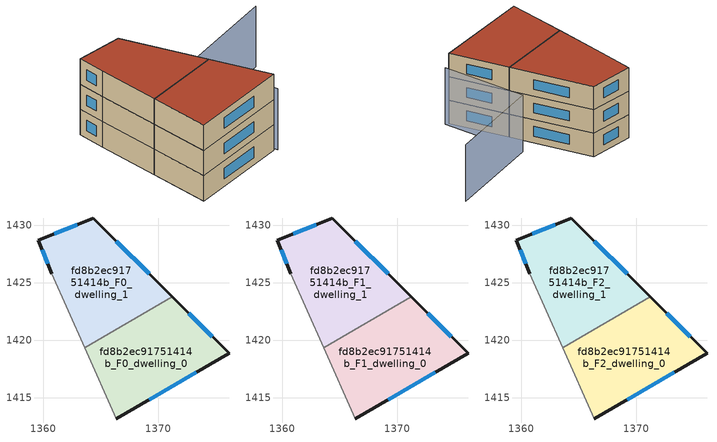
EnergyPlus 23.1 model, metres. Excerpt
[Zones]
fd8b2ec91751414b_F0_dwelling_0
 floor ground (EU_floor_Construction): 1376.14,1418.88 1366.33,1413.17 1363.58,1419.35 1371.2,1423.78 z0
 wall outside (EU_wall_Construction): 1366.33,1413.17 1376.14,1418.88 1371.2,1423.78 z0:3
 wall adiabatic (EU_wall_Construction): 1363.58,1419.35 1366.33,1413.17 z0:3
 wall to fd8b2ec91751414b_F0_dwelling_1 (EU_wall_Construction): 1371.2,1423.78 1363.58,1419.35 z0:3
 window (EU_Window_Construction): 1374.7,1420.3 1372.63,1422.35 / 1369.18,1414.83 1373.28,1417.22 z0.87:2.13
fd8b2ec91751414b_F0_dwelling_1
 floor ground (EU_floor_Construction): 1371.2,1423.78 1363.58,1419.35 1360.73,1425.78 1359.53,1428.69 1364.33,1430.59 z0
 wall outside (EU_wall_Construction): 1371.2,1423.78 1364.33,1430.59 1359.53,1428.69 1360.73,1425.78 z0:3
 wall adiabatic (EU_wall_Construction): 1360.73,1425.78 1363.58,1419.35 z0:3
 window (EU_Window_Construction): 1369.2,1425.76 1366.33,1428.61 / 1359.88,1427.84 1360.38,1426.63 / 1362.93,1430.03 1360.92,1429.24 z0.87:2.13
fd8b2ec91751414b_F1_dwelling_0
 floor to fd8b2ec91751414b_F0_dwelling_0 (EU_floor_Construction): 1376.14,1418.88 1366.33,1413.17 1363.58,1419.35 1371.2,1423.78 z3
 wall outside (EU_wall_Construction): 1366.33,1413.17 1376.14,1418.88 1371.2,1423.78 z3:6
 wall adiabatic (EU_wall_Construction): 1363.58,1419.35 1366.33,1413.17 z3:6
 wall to fd8b2ec91751414b_F1_dwelling_1 (EU_wall_Construction): 1371.2,1423.78 1363.58,1419.35 z3:6
 window (EU_Window_Construction): 1374.7,1420.3 1372.63,1422.35 / 1369.18,1414.83 1373.28,1417.22 z3.87:5.13
fd8b2ec91751414b_F1_dwelling_1
 floor to fd8b2ec91751414b_F0_dwelling_1 (EU_floor_Construction): 1371.2,1423.78 1363.58,1419.35 1360.73,1425.78 1359.53,1428.69 1364.33,1430.59 z3
 wall outside (EU_wall_Construction): 1371.2,1423.78 1364.33,1430.59 1359.53,1428.69 1360.73,1425.78 z3:6
 wall adiabatic (EU_wall_Construction): 1360.73,1425.78 1363.58,1419.35 z3:6
 window (EU_Window_Construction): 1369.2,1425.76 1366.33,1428.61 / 1359.88,1427.84 1360.38,1426.63 / 1362.93,1430.03 1360.92,1429.24 z3.87:5.13
fd8b2ec91751414b_F2_dwelling_0
 floor to fd8b2ec91751414b_F1_dwelling_0 (EU_floor_Construction): 1376.14,1418.88 1366.33,1413.17 1363.58,1419.35 1371.2,1423.78 z6
 wall outside (EU_wall_Construction): 1366.33,1413.17 1376.14,1418.88 1371.2,1423.78 z6:9
 wall adiabatic (EU_wall_Construction): 1363.58,1419.35 1366.33,1413.17 z6:9
 wall to fd8b2ec91751414b_F2_dwelling_1 (EU_wall_Construction): 1371.2,1423.78 1363.58,1419.35 z6:9
 window (EU_Window_Construction): 1374.7,1420.3 1372.63,1422.35 / 1369.18,1414.83 1373.28,1417.22 z6.87:8.13
 roof outside (EU_roof_Construction): 1376.14,1418.88 1371.2,1423.78 1363.58,1419.35 1366.33,1413.17 z9
fd8b2ec91751414b_F2_dwelling_1
 floor to fd8b2ec91751414b_F1_dwelling_1 (EU_floor_Construction): 1371.2,1423.78 1363.58,1419.35 1360.73,1425.78 1359.53,1428.69 1364.33,1430.59 z6
 wall outside (EU_wall_Construction): 1371.2,1423.78 1364.33,1430.59 1359.53,1428.69 1360.73,1425.78 z6:9
 wall adiabatic (EU_wall_Construction): 1360.73,1425.78 1363.58,1419.35 z6:9
 window (EU_Window_Construction): 1369.2,1425.76 1366.33,1428.61 / 1359.88,1427.84 1360.38,1426.63 / 1362.93,1430.03 1360.92,1429.24 z6.87:8.13
 roof outside (EU_roof_Construction): 1371.2,1423.78 1364.33,1430.59 1359.53,1428.69 1360.73,1425.78 1363.58,1419.35 z9
shading: 1376.51,1418.82 1370.93,1426.78 / 1370.93,1426.78 1380.09,1433.2 z0:7.2
[Building]
EU S2 Campaign: North Axis=0; Terrain=City; Solar Distribution=FullExterior
[Site:Location]
Lyon-Bron: Latitude=45.75; Longitude=5; Time Zone=1; Elevation=198
[SizingPeriod:WeatherFileDays]
AnnualSizingPeriod: Begin Month=1; Begin Day of Month=1; End Month=12; End Day of Month=31; Day of Week for Start Day=Monday; Use Weather File Daylight Saving Period=No; Use Weather File Rain and Snow Indicators=No
[MATERIAL]
EU_InternalMass_Material: Roughness=MediumRough; Thickness=0.1; Conductivity=1; Density=1800; Specific Heat=900; Thermal Absorptance=0.9; Solar Absorptance=0.7; Visible Absorptance=0.7
[MATERIAL:NOMASS] Roughness=MediumRough; Thermal Absorptance=0.9; Solar Absorptance=0.7; Visible Absorptance=0.7
Name | Thermal Resistance
EU_wall_NoMass | 3.43268
EU_roof_NoMass | 5.42001
EU_floor_NoMass | 3.81408
[WINDOWMATERIAL:SIMPLEGLAZINGSYSTEM]
EU_Window_SimpleGlazing: UFactor=1.5537; Solar Heat Gain Coefficient=0.63; Visible Transmittance=0.63
[CONSTRUCTION]
EU_wall_Construction: EU_wall_NoMass
EU_roof_Construction: EU_roof_NoMass
EU_floor_Construction: EU_floor_NoMass
EU_Window_Construction: EU_Window_SimpleGlazing
EU_InternalMass_Construction: EU_InternalMass_Material
[ZONE] Type=1; Multiplier=1; Ceiling Height=autocalculate; Floor Area=autocalculate; Part of Total Floor Area=Yes
Name | Volume
fd8b2ec91751414b_F0_dwelling_0; fd8b2ec91751414b_F1_dwelling_0; fd8b2ec91751414b_F2_dwelling_0 | 203.065
fd8b2ec91751414b_F0_dwelling_1; fd8b2ec91751414b_F1_dwelling_1; fd8b2ec91751414b_F2_dwelling_1 | 203.068
[INTERNALMASS] Construction=EU_InternalMass_Construction
Name | Zone or ZoneList | Surface Area
fd8b2ec91751414b_F0_dwelling_0_EU_InternalMass | fd8b2ec91751414b_F0_dwelling_0 | 67.6885
fd8b2ec91751414b_F0_dwelling_1_EU_InternalMass | fd8b2ec91751414b_F0_dwelling_1 | 67.689
fd8b2ec91751414b_F1_dwelling_0_EU_InternalMass | fd8b2ec91751414b_F1_dwelling_0 | 67.6885
fd8b2ec91751414b_F1_dwelling_1_EU_InternalMass | fd8b2ec91751414b_F1_dwelling_1 | 67.689
fd8b2ec91751414b_F2_dwelling_0_EU_InternalMass | fd8b2ec91751414b_F2_dwelling_0 | 67.6885
fd8b2ec91751414b_F2_dwelling_1_EU_InternalMass | fd8b2ec91751414b_F2_dwelling_1 | 67.689
[OTHEREQUIPMENT] Fuel Type=Electricity; Design Level Calculation Method=Watts/Area; Power per Zone Floor Area=1; Fraction Latent=0; Fraction Radiant=0; Fraction Lost=0; Carbon Dioxide Generation Rate=0; EndUse Subcategory=EU_Step8_InternalGains
Name | Zone or ZoneList or Space or SpaceList | Schedule
EU_Step8_InternalGain_fd8b2ec91751414b_F0_dwelling_0_f000 | fd8b2ec91751414b_F0_dwelling_0 | EU_Step8_GainSchedule_fd8b2ec91751414b_F0_dwelling_0_f000
EU_Step8_InternalGain_fd8b2ec91751414b_F0_dwelling_1_f000 | fd8b2ec91751414b_F0_dwelling_1 | EU_Step8_GainSchedule_fd8b2ec91751414b_F0_dwelling_1_f000
EU_Step8_InternalGain_fd8b2ec91751414b_F1_dwelling_0_f000 | fd8b2ec91751414b_F1_dwelling_0 | EU_Step8_GainSchedule_fd8b2ec91751414b_F1_dwelling_0_f000
EU_Step8_InternalGain_fd8b2ec91751414b_F1_dwelling_1_f000 | fd8b2ec91751414b_F1_dwelling_1 | EU_Step8_GainSchedule_fd8b2ec91751414b_F1_dwelling_1_f000
EU_Step8_InternalGain_fd8b2ec91751414b_F2_dwelling_0_f000 | fd8b2ec91751414b_F2_dwelling_0 | EU_Step8_GainSchedule_fd8b2ec91751414b_F2_dwelling_0_f000
EU_Step8_InternalGain_fd8b2ec91751414b_F2_dwelling_1_f000 | fd8b2ec91751414b_F2_dwelling_1 | EU_Step8_GainSchedule_fd8b2ec91751414b_F2_dwelling_1_f000
[ZONEVENTILATION:DESIGNFLOWRATE] Schedule=EU_AlwaysOn; Design Flow Rate Calculation Method=AirChanges/Hour; Air Changes per Hour=0.48553; Ventilation Type=Natural; Fan Pressure Rise=0; Fan Total Efficiency=1; Constant Term Coefficient=1; Temperature Term Coefficient=0; Velocity Term Coefficient=0; Velocity Squared Term Coefficient=0; Minimum Indoor Temperature=-100; Maximum Indoor Temperature=100; Delta Temperature=-100; Minimum Outdoor Temperature=-100; Maximum Outdoor Temperature=100; Maximum Wind Speed=40
Name | Zone or ZoneList or Space or SpaceList
EU_ConstantAir_fd8b2ec91751414b_F0_dwelling_0 | fd8b2ec91751414b_F0_dwelling_0
EU_ConstantAir_fd8b2ec91751414b_F0_dwelling_1 | fd8b2ec91751414b_F0_dwelling_1
EU_ConstantAir_fd8b2ec91751414b_F1_dwelling_0 | fd8b2ec91751414b_F1_dwelling_0
EU_ConstantAir_fd8b2ec91751414b_F1_dwelling_1 | fd8b2ec91751414b_F1_dwelling_1
EU_ConstantAir_fd8b2ec91751414b_F2_dwelling_0 | fd8b2ec91751414b_F2_dwelling_0
EU_ConstantAir_fd8b2ec91751414b_F2_dwelling_1 | fd8b2ec91751414b_F2_dwelling_1
[HVACTEMPLATE:THERMOSTAT] Constant Heating Setpoint=20; Constant Cooling Setpoint=50
EU_HeatOnly_fd8b2ec91751414b_F0_dwelling_0; EU_HeatOnly_fd8b2ec91751414b_F0_dwelling_1; EU_HeatOnly_fd8b2ec91751414b_F1_dwelling_0; EU_HeatOnly_fd8b2ec91751414b_F1_dwelling_1; EU_HeatOnly_fd8b2ec91751414b_F2_dwelling_0; EU_HeatOnly_fd8b2ec91751414b_F2_dwelling_1
[HVACTEMPLATE:ZONE:IDEALLOADSAIRSYSTEM] System Availability Schedule=EU_AlwaysOn; Maximum Heating Supply Air Temperature=50; Minimum Cooling Supply Air Temperature=13; Maximum Heating Supply Air Humidity Ratio=0.0156; Minimum Cooling Supply Air Humidity Ratio=0.0077; Heating Limit=NoLimit; Cooling Limit=NoLimit; Heating Availability Schedule=EU_AlwaysOn; Cooling Availability Schedule=EU_CoolingOff; Dehumidification Control Type=ConstantSensibleHeatRatio; Cooling Sensible Heat Ratio=0.7; Dehumidification Setpoint=60; Humidification Control Type=None; Humidification Setpoint=30; Outdoor Air Method=None; Outdoor Air Flow Rate per Person=0.00944; Outdoor Air Flow Rate per Zone Floor Area=0; Outdoor Air Flow Rate per Zone=0; Demand Controlled Ventilation Type=None; Outdoor Air Economizer Type=NoEconomizer; Heat Recovery Type=None; Sensible Heat Recovery Effectiveness=0.7; Latent Heat Recovery Effectiveness=0.65
Name | Template Thermostat
fd8b2ec91751414b_F0_dwelling_0 | EU_HeatOnly_fd8b2ec91751414b_F0_dwelling_0
fd8b2ec91751414b_F0_dwelling_1 | EU_HeatOnly_fd8b2ec91751414b_F0_dwelling_1
fd8b2ec91751414b_F1_dwelling_0 | EU_HeatOnly_fd8b2ec91751414b_F1_dwelling_0
fd8b2ec91751414b_F1_dwelling_1 | EU_HeatOnly_fd8b2ec91751414b_F1_dwelling_1
fd8b2ec91751414b_F2_dwelling_0 | EU_HeatOnly_fd8b2ec91751414b_F2_dwelling_0
fd8b2ec91751414b_F2_dwelling_1 | EU_HeatOnly_fd8b2ec91751414b_F2_dwelling_1
[SIZING:ZONE] Zone Cooling Design Supply Air Temperature Input Method=SupplyAirTemperature; Zone Cooling Design Supply Air Temperature=13; Zone Heating Design Supply Air Temperature Input Method=SupplyAirTemperature; Zone Heating Design Supply Air Temperature=50; Zone Cooling Design Supply Air Humidity Ratio=0.008; Zone Heating Design Supply Air Humidity Ratio=0.008; Cooling Design Air Flow Method=DesignDay; Cooling Design Air Flow Rate=0; Cooling Minimum Air Flow per Zone Floor Area=0.000762; Cooling Minimum Air Flow=0; Cooling Minimum Air Flow Fraction=0.2; Heating Design Air Flow Method=DesignDay; Heating Design Air Flow Rate=0; Heating Maximum Air Flow per Zone Floor Area=0.002032; Heating Maximum Air Flow=0.141576; Heating Maximum Air Flow Fraction=0.3; Account for Dedicated Outdoor Air System=No; Dedicated Outdoor Air System Control Strategy=NeutralSupplyAir; Dedicated Outdoor Air Low Setpoint Temperature for Design=autosize; Dedicated Outdoor Air High Setpoint Temperature for Design=autosize; Zone Load Sizing Method=Sensible Load Only No Latent Load; Zone Latent Cooling Design Supply Air Humidity Ratio Input Method=HumidityRatioDifference; Zone Cooling Design Supply Air Humidity Ratio Difference=0.005; Zone Latent Heating Design Supply Air Humidity Ratio Input Method=HumidityRatioDifference; Zone Humidification Design Supply Air Humidity Ratio Difference=0.005
fd8b2ec91751414b_F0_dwelling_0; fd8b2ec91751414b_F0_dwelling_1; fd8b2ec91751414b_F1_dwelling_0; fd8b2ec91751414b_F1_dwelling_1; fd8b2ec91751414b_F2_dwelling_0; fd8b2ec91751414b_F2_dwelling_1
[SCHEDULE:CONSTANT]
Name | Hourly Value
EU_AlwaysOn | 1
EU_CoolingOff | 0
[SCHEDULE:FILE] Column Number=1; Rows to Skip at Top=0; Number of Hours of Data=8760; Column Separator=Comma; Interpolate to Timestep=No; Minutes per Item=60; Adjust Schedule for Daylight Savings=Yes
Name | File
EU_Step8_GainSchedule_fd8b2ec91751414b_F0_dwelling_0_f000 | ../../schedules/fd8b2ec91751414b/fd8b2ec91751414b_F0_dwelling_0_f000_gain.csv
EU_Step8_GainSchedule_fd8b2ec91751414b_F0_dwelling_1_f000 | ../../schedules/fd8b2ec91751414b/fd8b2ec91751414b_F0_dwelling_1_f000_gain.csv
EU_Step8_GainSchedule_fd8b2ec91751414b_F1_dwelling_0_f000 | ../../schedules/fd8b2ec91751414b/fd8b2ec91751414b_F1_dwelling_0_f000_gain.csv
EU_Step8_GainSchedule_fd8b2ec91751414b_F1_dwelling_1_f000 | ../../schedules/fd8b2ec91751414b/fd8b2ec91751414b_F1_dwelling_1_f000_gain.csv
EU_Step8_GainSchedule_fd8b2ec91751414b_F2_dwelling_0_f000 | ../../schedules/fd8b2ec91751414b/fd8b2ec91751414b_F2_dwelling_0_f000_gain.csv
EU_Step8_GainSchedule_fd8b2ec91751414b_F2_dwelling_1_f000 | ../../schedules/fd8b2ec91751414b/fd8b2ec91751414b_F2_dwelling_1_f000_gain.csv
